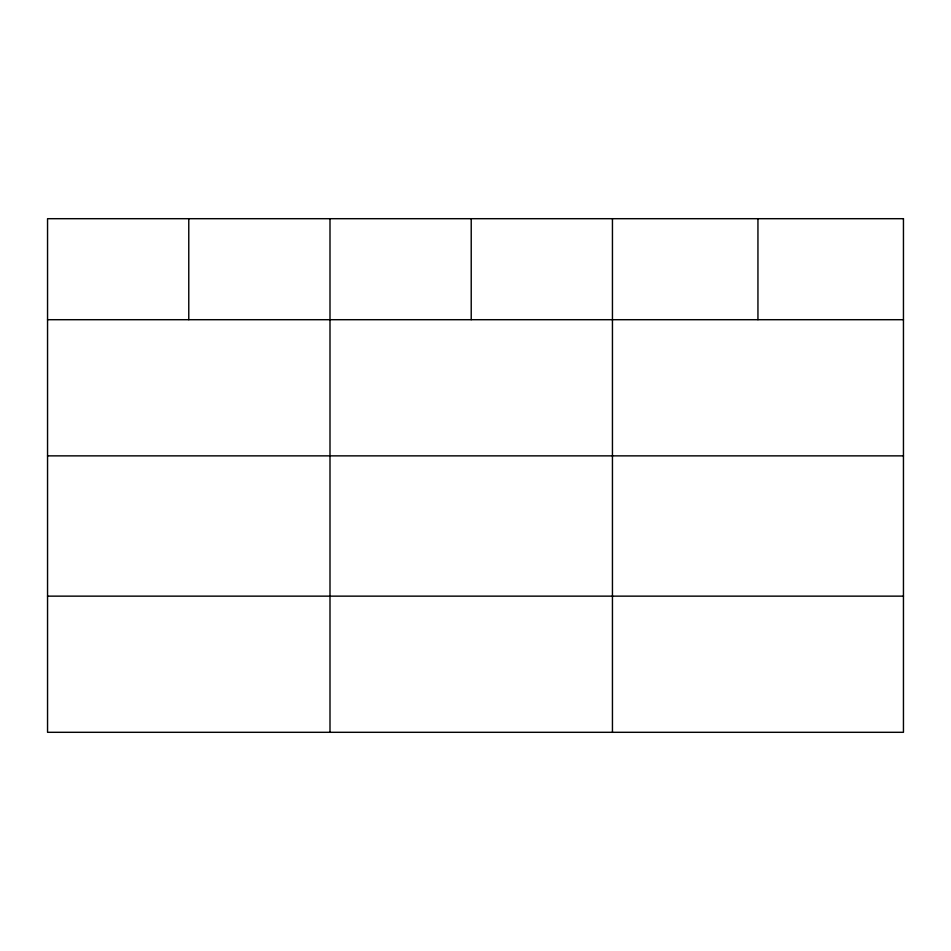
<?xml version="1.0" encoding="UTF-8"?>
<svg xmlns="http://www.w3.org/2000/svg" width="951" height="951" viewBox="0 0 951 951"><rect width="100%" height="100%" fill="white"/><g stroke="black" fill="none" stroke-linecap="round" stroke-linejoin="round"><path stroke-width="1.43" d="M47.55 319.702L903.45 319.702M47.55 455.862L903.45 455.862M47.55 596.146L903.45 596.146M757.947 218.694L757.947 319.702M612.444 218.694L612.444 732.306M471.22 218.694L471.22 319.702M329.997 218.694L329.997 732.306M188.774 218.694L188.774 319.702M903.45 218.694L47.55 218.694L47.55 732.306L903.45 732.306L903.45 218.694"/></g></svg>
